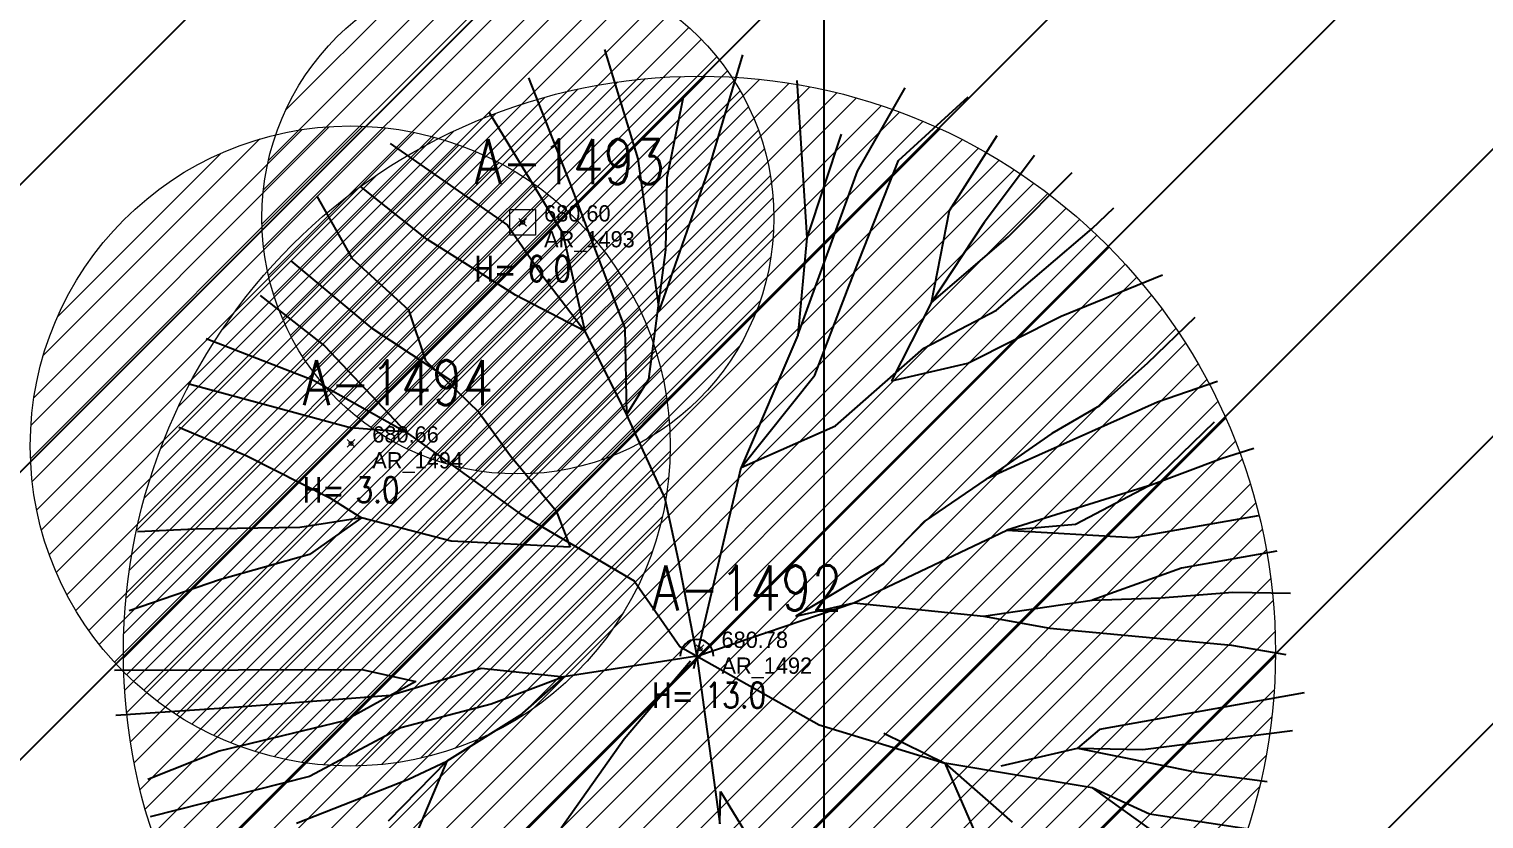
# Model space of a CAD drawing. Extents: x 350769 to 354978, y 6304672 to 6307963.
# Drawn here: x 352393.79 to 352405.15, y 6305935.95 to 6305942.12 of the extents above; entities that cross this region are included whole.
import ezdxf

# ---------------------------------------------------------------- set-up
doc = ezdxf.new("R2010")
doc.units = 0
doc.header["$PDMODE"] = 35
doc.header["$PDSIZE"] = 0.03
for name, pattern in [('4.0 - LO RECABARREN - DESNIVEL NUEVO$0$HIDDEN', [0.375, 0.25, -0.125]), ('CONTINUOS', [0]), ('DASHDOT', [1, 0.5, -0.25, 0, -0.25]), ('DASHED', [19.049999999999997, 12.7, -6.35])]:
    doc.linetypes.add(name, pattern=pattern)
doc.layers.get('0').update_dxf_attribs({"linetype": 'CONTINUOUS'})
for name, color, linetype in [('03_Pav ext_Vereda HC', 42, 'CONTINUOUS'), ('03_S2_Pav ext_Borde vereda', 7, 'CONTINUOUS'), ('1-ARBOL H1', 7, 'CONTINUOUS'), ('1-ARBOL H2', 1, 'CONTINUOUS'), ('1-ARBOL H3', 241, 'CONTINUOUS'), ('1-ARBOL NOMBRE', 3, 'CONTINUOUS'), ('1-ARBOL PTO', 7, 'CONTINUOUS'), ('1-coordenadas', 8, 'CONTINUOUS'), ('C-TINN', 5, 'CONTINUOUS'), ('Paisajismo', 253, 'CONTINUOUS'), ('V-NODE-TEXT DIC 2012', 31, 'CONTINUOUS')]:
    doc.layers.add(name, color=color, linetype=linetype)
doc.layers.add('0_ASD_LINEA OFICIAL', color=253, linetype='DASHDOT', lineweight=20)
doc.layers.add('0_ASD_TOPOGRAFIA_ELEMENTOS', color=9, linetype='CONTINUOS', lineweight=5, true_color=0xbdbdbd)
doc.styles.add('ROMANS', font='romans.shx', dxfattribs={"width": 0.65})

# ---------------------------------------------------------------- blocks, each defined once
blk = doc.blocks.new('COORDENADAS')
at = {"layer": '1-coordenadas'}
blk.add_line((220, -900.625), (220, -0.625), dxfattribs=at)
blk = doc.blocks.new('A$C27410629')
at = {"true_color": 0x136734, "transparency": 33554559}
h = blk.add_hatch(dxfattribs=at)
h.set_pattern_fill('ANSI31', color=116, scale=0.5)
h.set_pattern_definition([(45, (-8759.562515186517, -519.1035735587502), (-1.122532015133644, 1.122532015133644), [])])
h.paths.add_polyline_path([(137.5068959888558, 1252.464406617455, 0.1176268807227723), (109.8147584422568, 1254.193915082658, 0.0669245107500281), (94.44469839795602, 1249.334472017372, 0.3153492887079504), (64.30173641118381, 1196.270282113329, 0.0226826871159959), (65.7292635223912, 1185.310127003227), (112.3603922077091, 1218.953454515778), (153.4782689701005, 1161.962272479494), (172.1053089193083, 1139.480769404351), (187.9579650288579, 1141.807885415954), (193.565073162812, 1120.465553675225), (224.197974734232, 1050.129297271156), (250.6203797236194, 989.4787086543838), (268.1526288855184, 972.7353945672494, 7.2547007156e-06), (291.4898137452492, 983.2987389690225), (238.1945199318034, 1105.633967029937), (205.2934048173047, 1181.112163638985), (177.0531538182076, 1197.651557407602)])
at = {"layer": '0_ASD_LINEA OFICIAL', "ltscale": 8, "const_width": 0.5}
blk.add_lwpolyline([(250.6203797236194, 989.4787086543838), (268.1526288854875, 972.7353945673531, 7.2547007157e-06), (291.4898137452146, 983.2987389692971), (291.4898137452146, 983.2987389692971), (238.1945199318034, 1105.633967029937), (205.2934048173047, 1181.112163638985), (177.0531538182076, 1197.651557407602), (137.6146324061954, 1252.315079214)], format="xyb", dxfattribs=at)
blk = doc.blocks.new('1.0 - LO RECABARREN LOTEO PARQUE - VEGETACION EXISTENTE ETAPA MUNICIPAL__2024')
at = {"layer": 'Paisajismo'}
for p, q in [((352398.2833683772, 6305941.95557682), (352398.5431650345, 6305941.102289106)), ((352399.0931832526, 6305941.007065844), (352399.3649897142, 6305941.913945206)), ((352397.6892766533, 6305941.736670009), (352398.0119257397, 6305940.913839368)), ((352399.7857096083, 6305941.715115597), (352399.8638411914, 6305940.484586476)), ((352400.2604695446, 6305941.006235999), (352400.6335533274, 6305941.65668832)), ((352398.7736353316, 6305940.955784637), (352398.8980177748, 6305941.573029052)), ((352400.5798379113, 6305941.090660666), (352401.1246762325, 6305941.587314731)), ((352397.3826840695, 6305941.46355291), (352397.9591216485, 6305940.519448703)), ((352396.6086365315, 6305941.221967678), (352397.5266208202, 6305940.585040063)), ((352400.1328063373, 6305941.296244542), (352399.8638411914, 6305940.484586476)), ((352401.3480961211, 6305941.282634247), (352400.9762138294, 6305940.695788439)), ((352398.5431650345, 6305941.102289106), (352398.7116928935, 6305939.911371781)), ((352400.1949984992, 6305940.112209258), (352400.5798379113, 6305941.090660666)), ((352401.6423193498, 6305941.12861261), (352401.2504217691, 6305940.605772732)), ((352398.7116928935, 6305939.911371781), (352399.0931832526, 6305941.007065844)), ((352399.7931449687, 6305939.725509611), (352400.2604695446, 6305941.006235999)), ((352401.4393650753, 6305940.496157689), (352401.9369434188, 6305940.995792222)), ((352396.8971147306, 6305940.475871572), (352396.3743179688, 6305940.888724114)), ((352398.0119257397, 6305940.913839368), (352398.4414157696, 6305939.779193861)), ((352398.7630040969, 6305940.392717197), (352398.7736353316, 6305940.955784637)), ((352396.0372225144, 6305940.81030714), (352396.3099062615, 6305940.326379851)), ((352400.9762138294, 6305940.695788439), (352400.8353058742, 6305939.977324011)), ((352402.0915627326, 6305940.555176784), (352402.2637875461, 6305940.720906176)), ((352397.5266208202, 6305940.585040063), (352397.8008992814, 6305940.185574419)), ((352397.9591216485, 6305940.519448703), (352398.1309935056, 6305939.75689257)), ((352401.2504217691, 6305940.605772732), (352400.8353058742, 6305939.977324011)), ((352401.3468640166, 6305939.921479814), (352402.0915627326, 6305940.555176784)), ((352397.5892403796, 6305940.038612734), (352396.8971147306, 6305940.475871572)), ((352398.6311797583, 6305939.381323929), (352398.7630040969, 6305940.392717197)), ((352399.8638411914, 6305940.484586476), (352399.7931449687, 6305939.725509611)), ((352400.8353058742, 6305939.977324011), (352401.4393650753, 6305940.496157689)), ((352395.8327059347, 6305940.305082569), (352396.4595822171, 6305939.784217292)), ((352396.3099062615, 6305940.326379851), (352396.75321691, 6305939.923722723)), ((352397.8008992814, 6305940.185574419), (352398.1309935056, 6305939.75689257)), ((352401.8520781588, 6305939.873288001), (352402.6434794094, 6305940.197698461)), ((352399.9281595646, 6305939.4131628), (352400.1949984992, 6305940.112209258)), ((352395.5941251018, 6305940.033863154), (352396.0961059609, 6305939.642613238)), ((352398.1309935056, 6305939.75689257), (352397.5892403796, 6305940.038612734)), ((352400.8353058742, 6305939.977324011), (352400.5266713705, 6305939.368074032)), ((352396.75321691, 6305939.923722723), (352396.8866368362, 6305939.526916618)), ((352400.7775729684, 6305939.622430947), (352401.3468640166, 6305939.921479814)), ((352401.1235243895, 6305939.505271718), (352401.8520781588, 6305939.873288001)), ((352402.8957958129, 6305939.864072197), (352402.5226507191, 6305939.504992859)), ((352396.4595822171, 6305939.784217292), (352397.0884595223, 6305939.36936185)), ((352398.1309935056, 6305939.75689257), (352398.4568319315, 6305939.102980518)), ((352398.4414157696, 6305939.779193861), (352398.4568319315, 6305939.102980518)), ((352399.7931449687, 6305939.725509611), (352399.3508950793, 6305938.691812765)), ((352395.170795866, 6305939.700129739), (352396.0101128636, 6305939.374485048)), ((352396.0961059609, 6305939.642613238), (352396.7351438242, 6305938.966508778)), ((352400.0897498565, 6305939.015822463), (352400.7775729684, 6305939.622430947)), ((352396.8866368362, 6305939.526916618), (352397.3017737879, 6305939.124789085)), ((352400.5266713705, 6305939.368074032), (352401.1235243895, 6305939.505271718)), ((352402.5226507191, 6305939.504992859), (352402.1500339689, 6305939.174068248)), ((352396.0101128636, 6305939.374485048), (352396.7351438242, 6305938.966508778)), ((352398.4568319315, 6305939.102980518), (352398.6311797583, 6305939.381323929)), ((352399.3508950793, 6305938.691812765), (352399.9281595646, 6305939.4131628)), ((352396.2962581843, 6305939.002547293), (352395.0292958207, 6305939.344611962)), ((352403.0734061159, 6305939.362408134), (352402.603449002, 6305939.201604935)), ((352402.603449002, 6305939.201604935), (352401.5546520388, 6305938.733587523)), ((352402.1500339689, 6305939.174068248), (352401.7795434302, 6305938.955755244)), ((352397.3017737879, 6305939.124789085), (352397.548944967, 6305938.782162303)), ((352398.4568319315, 6305939.102980518), (352398.7544999916, 6305938.449602697)), ((352403.0461852005, 6305939.044778844), (352402.5327480433, 6305938.547247031)), ((352394.9592421573, 6305939.006581792), (352395.4856417396, 6305938.784547252)), ((352396.7351438242, 6305938.966508778), (352396.2962581843, 6305939.002547293)), ((352396.7351438242, 6305938.966508778), (352397.6249577029, 6305938.330113047)), ((352399.3508950793, 6305938.691812765), (352400.0897498565, 6305939.015822463)), ((352401.7795434302, 6305938.955755244), (352401.2655365591, 6305938.599335507)), ((352403.1004443774, 6305938.761834255), (352403.3555857511, 6305938.841508703)), ((352395.4856417396, 6305938.784547252), (352396.1373365186, 6305938.454099404)), ((352397.548944967, 6305938.782162303), (352397.9072095568, 6305938.352946222)), ((352398.9830632563, 6305937.121607368), (352399.3508950793, 6305938.691812765)), ((352401.5546520388, 6305938.733587523), (352401.2655365591, 6305938.599335507)), ((352402.5327480433, 6305938.547247031), (352403.1004443774, 6305938.761834255)), ((352401.2655365591, 6305938.599335507), (352400.7802316841, 6305938.270538553)), ((352402.5327480433, 6305938.547247031), (352401.4271268954, 6305938.20199752)), ((352401.9634602376, 6305938.248198101), (352402.5327480433, 6305938.547247031)), ((352396.1373365186, 6305938.454099404), (352396.384321959, 6305938.297210347)), ((352397.9072095568, 6305938.352946222), (352398.0145820865, 6305938.06928602)), ((352398.7544999916, 6305938.449602697), (352398.8581515958, 6305937.968869244)), ((352396.384321959, 6305938.297210347), (352395.9038011374, 6305938.221793623)), ((352396.384321959, 6305938.297210347), (352395.9804174985, 6305938.011661322)), ((352397.0854349769, 6305938.114991528), (352396.384321959, 6305938.297210347)), ((352397.6249577029, 6305938.330113047), (352398.516894595, 6305937.806331336)), ((352400.7802316841, 6305938.270538553), (352400.4639589963, 6305937.938550113)), ((352401.4271268954, 6305938.20199752), (352401.9634602376, 6305938.248198101)), ((352402.4137041412, 6305938.144709744), (352403.3932486106, 6305938.317101064)), ((352395.0862790248, 6305938.209064497), (352394.6349949835, 6305938.189422807)), ((352395.9038011374, 6305938.221793623), (352395.0862790248, 6305938.209064497)), ((352400.8014950272, 6305937.904012418), (352401.4271268954, 6305938.20199752)), ((352401.4271268954, 6305938.20199752), (352402.4137041412, 6305938.144709744)), ((352395.9804174985, 6305938.011661322), (352395.2762824598, 6305937.812860806)), ((352398.0145820865, 6305938.06928602), (352397.0854349769, 6305938.114991528)), ((352403.5365575103, 6305938.038670824), (352402.7911909732, 6305937.904277212)), ((352398.8581515958, 6305937.968869244), (352399.0057132016, 6305937.218295757)), ((352400.4639589963, 6305937.938550113), (352399.77985681, 6305937.529014882)), ((352400.2327355652, 6305937.633118215), (352400.8014950272, 6305937.904012418)), ((352402.7911909732, 6305937.904277212), (352402.0931559959, 6305937.654318806)), ((352395.2762824598, 6305937.812860806), (352394.5713467853, 6305937.571655813)), ((352398.516894595, 6305937.806331336), (352398.8735645152, 6305937.292655962)), ((352402.0931559959, 6305937.654318806), (352402.628957752, 6305937.672364724)), ((352402.628957752, 6305937.672364724), (352403.1934647467, 6305937.71803336)), ((352403.1934647467, 6305937.71803336), (352403.6442172462, 6305937.709522736)), ((352399.0057132016, 6305937.218295757), (352400.2327355652, 6305937.633118215)), ((352399.77985681, 6305937.529014882), (352400.2327355652, 6305937.633118215)), ((352400.2327355652, 6305937.633118215), (352401.2453372175, 6305937.529507605)), ((352401.2453372175, 6305937.529507605), (352402.0931559959, 6305937.654318806)), ((352401.2453372175, 6305937.529507605), (352401.7636102268, 6305937.435859218)), ((352401.7636102268, 6305937.435859218), (352403.183088695, 6305937.30301014)), ((352399.0057132016, 6305937.218295757), (352397.9672722204, 6305937.056297041)), ((352398.8735645152, 6305937.292655962), (352399.9611125773, 6305936.680691527)), ((352399.0057132016, 6305937.218295757), (352399.1855823668, 6305935.90675788)), ((352403.183088695, 6305937.30301014), (352403.606209926, 6305937.231392412)), ((352394.4564593438, 6305937.107214533), (352396.3879265119, 6305937.113165848)), ((352396.3879265119, 6305937.113165848), (352396.8106474362, 6305937.02034647)), ((352396.6118253382, 6305936.912907978), (352397.3203802515, 6305937.124838011)), ((352397.3203802515, 6305937.124838011), (352397.9672722204, 6305937.056297041)), ((352398.9559559743, 6305937.17844623), (352398.4371618072, 6305936.568646324)), ((352396.8106474362, 6305937.02034647), (352396.2530237962, 6305936.712731281)), ((352397.9672722204, 6305937.056297041), (352397.3995790844, 6305936.841707405)), ((352397.9672722204, 6305937.056297041), (352397.6233606644, 6305936.7529928)), ((352397.9672722204, 6305937.056297041), (352397.9672722204, 6305937.056297041)), ((352395.4264705288, 6305936.822634471), (352396.6118253382, 6305936.912907978)), ((352403.7491179779, 6305936.931760532), (352402.151905128, 6305936.643774142)), ((352394.4670235553, 6305936.756260315), (352395.4264705288, 6305936.822634471)), ((352397.3995790844, 6305936.841707405), (352396.6915557572, 6305936.657932035)), ((352396.2530237962, 6305936.712731281), (352395.2722789325, 6305936.476734213)), ((352396.6915557572, 6305936.657932035), (352395.9798115046, 6305936.277083413)), ((352397.6233606644, 6305936.7529928), (352397.0530097308, 6305936.397636891)), ((352399.9611125773, 6305936.680691527), (352400.941822894, 6305936.380539549)), ((352402.151905128, 6305936.643774142), (352401.9793737417, 6305936.498564873)), ((352398.4371618072, 6305936.568646324), (352397.9449466229, 6305935.873855179)), ((352400.4671492537, 6305936.614810035), (352400.941822894, 6305936.380539549)), ((352402.488560242, 6305936.48895096), (352403.6586492671, 6305936.63653502)), ((352395.2722789325, 6305936.476734213), (352394.7162560085, 6305936.253927209)), ((352401.3825201817, 6305936.361367199), (352401.9793737417, 6305936.498564873)), ((352401.9793737417, 6305936.498564873), (352402.909680443, 6305936.311323004)), ((352401.9793737417, 6305936.498564873), (352402.488560242, 6305936.48895096)), ((352397.0530097308, 6305936.397636891), (352396.5932207107, 6305935.927541718)), ((352397.0530097308, 6305936.397636891), (352396.742594944, 6305935.664219577)), ((352396.75380372, 6305936.257875626), (352397.0530097308, 6305936.397636891)), ((352402.0936884114, 6305936.189810105), (352400.941822894, 6305936.380539549)), ((352400.941822894, 6305936.380539549), (352401.2660666945, 6305935.642170551)), ((352400.941822894, 6305936.380539549), (352401.4685881294, 6305935.919979668)), ((352402.909680443, 6305936.311323004), (352403.4600984417, 6305936.237302189)), ((352395.9798115046, 6305936.277083413), (352394.7338601655, 6305935.962648166)), ((352395.8771378213, 6305935.913865048), (352396.75380372, 6305936.257875626)), ((352402.0936884114, 6305936.189810105), (352403.0221656141, 6305935.524445864)), ((352402.5407199853, 6305935.984226229), (352402.0936884114, 6305936.189810105)), ((352399.1855823668, 6305935.90675788), (352399.1903664202, 6305936.160138111)), ((352399.1903664202, 6305936.160138111), (352399.6278331298, 6305935.447793711)), ((352403.3837579528, 6305935.855657138), (352402.5407199853, 6305935.984226229))]:
    blk.add_line(p, q, dxfattribs=at)
blk.add_lwpolyline([(352399.1364051067, 6305937.218295756, 0.9999999999999999), (352398.8750212969, 6305937.218295756)], format="xyb", dxfattribs=at)
blk = doc.blocks.new('TOPOGRAFIA')
at = {"layer": '0_ASD_TOPOGRAFIA_ELEMENTOS', "true_color": 0xf26507}
h = blk.add_hatch(dxfattribs=at)
h.set_pattern_fill('ANSI31', color=30, scale=0.1)
h.set_pattern_definition([(45, (384094.8331200108, 6301200.88848075), (-0.2245064030267289, 0.2245064030267289), [])])
edge = h.paths.add_edge_path()
edge.add_arc((390397.6073373517, 6302940.640657064), 2, 0, 360)
h = blk.add_hatch(dxfattribs=at)
h.set_pattern_fill('ANSI31', color=30, scale=0.1)
h.set_pattern_definition([(45, (384096.2514267605, 6301197.496219533), (-0.2245064030267289, 0.2245064030267289), [])])
edge = h.paths.add_edge_path()
edge.add_arc((390399.0256441014, 6302937.248395848), 4.5, 0, 360)
h = blk.add_hatch(dxfattribs=at)
h.set_pattern_fill('ANSI31', color=30, scale=0.1)
h.set_pattern_definition([(45, (384093.5232896648, 6301199.107150285), (-0.2245064030267289, 0.2245064030267289), [])])
edge = h.paths.add_edge_path()
edge.add_arc((390396.2975070057, 6302938.859326598), 2.5, 0, 360)
at = {"layer": '0_ASD_TOPOGRAFIA_ELEMENTOS', "color": 30, "true_color": 0xf26507}
for centre, radius in [((390397.6073373517, 6302940.640657064), 2), ((390399.0256441014, 6302937.248395848), 4.5), ((390396.2975070057, 6302938.859326598), 2.5)]:
    blk.add_circle(centre, radius, dxfattribs=at)
at = {"layer": '1-ARBOL H1', "color": 9, "lineweight": 0, "true_color": 0xbdbdbd}
for p in [(390397.645, 6302940.606000001), (390396.303, 6302938.879), (390399.031, 6302937.275)]:
    blk.add_point(p, dxfattribs=at)
at = {"layer": '1-ARBOL PTO', "color": 9, "lineweight": 0, "true_color": 0xbdbdbd}
for p in [(390397.645, 6302940.606000001), (390396.303, 6302938.879), (390399.031, 6302937.275)]:
    blk.add_point(p, dxfattribs=at)
at = {"layer": '1-coordenadas', "color": 9, "linetype": '4.0 - LO RECABARREN - DESNIVEL NUEVO$0$HIDDEN', "lineweight": 0, "ltscale": 50, "true_color": 0xbdbdbd}
blk.add_line((390400, 6302300), (390400, 6303200), dxfattribs=at)
at = {"layer": 'C-TINN', "color": 9, "linetype": 'Continuous', "lineweight": 0, "true_color": 0xbdbdbd, "elevation": 680.6}
blk.add_lwpolyline([(390397.5450000001, 6302940.506), (390397.5450000001, 6302940.705999999), (390397.745, 6302940.705999999), (390397.745, 6302940.506), (390397.5450000001, 6302940.506)], dxfattribs=at)
at = {"layer": 'C-TINN', "color": 9, "linetype": 'Continuous', "lineweight": 0, "true_color": 0xbdbdbd}
blk.add_point((390397.645, 6302940.606, 680.6), dxfattribs=at)
at = {"layer": 'V-NODE-TEXT DIC 2012', "color": 9, "lineweight": 0, "true_color": 0xbdbdbd}
for p in [(390397.645, 6302940.606), (390396.303, 6302938.879), (390399.031, 6302937.275)]:
    blk.add_point(p, dxfattribs=at)
at = {"layer": '1-ARBOL H2', "color": 9, "lineweight": 0, "true_color": 0xbdbdbd, "style": 'ROMANS', "width": 0.8}
for p in [(390397.2680668354, 6302940.144000005), (390395.9260668354, 6302938.417000005), (390398.6540668355, 6302936.813000006)]:
    blk.add_text('H=', height=0.2, dxfattribs=at).set_placement(p)
at = {"layer": '1-ARBOL H3', "color": 9, "lineweight": 0, "true_color": 0xbdbdbd, "style": 'ROMANS', "width": 0.8}
for s, p in [('6.0', (390397.6811939024, 6302940.144000006)), ('3.0', (390396.3391939024, 6302938.417000006)), ('13.0', (390399.0671939024, 6302936.813000006))]:
    blk.add_text(s, height=0.2, dxfattribs=at).set_placement(p)
at = {"layer": '1-ARBOL NOMBRE', "color": 9, "lineweight": 0, "true_color": 0xbdbdbd, "style": 'ROMANS', "width": 0.8}
for s, p in [('A-1493', (390397.2680668354, 6302940.906000002)), ('A-1494', (390395.9260668354, 6302939.179000002)), ('A-1492', (390398.6540668355, 6302937.575000003))]:
    blk.add_text(s, height=0.35, dxfattribs=at).set_placement(p)
at = {"layer": 'V-NODE-TEXT DIC 2012', "color": 9, "lineweight": 0, "true_color": 0xbdbdbd}
for s, p in [('680.60', (390397.8117893219, 6302940.613210677)), ('AR_1493', (390397.8117893219, 6302940.411210678)), ('680.66', (390396.4697893219, 6302938.886210677)), ('AR_1494', (390396.4697893219, 6302938.684210678)), ('680.78', (390399.1977893219, 6302937.282210678)), ('AR_1492', (390399.1977893219, 6302937.080210678))]:
    blk.add_text(s, height=0.127, dxfattribs=at).set_placement(p)

msp = doc.modelspace()

# ---------------------------------------------------------------- hatches: boundary and pattern name
at = {"layer": '03_Pav ext_Vereda HC'}
h = msp.add_hatch(dxfattribs=at)
h.set_pattern_fill('DOTS', color=256, scale=0.2, style=0)
h.set_pattern_definition([(0, (0, 0), (0.15875, 0.3175), [0, -0.3175])])
h.paths.add_polyline_path([(352533.7781987465, 6305988.647630177, 0.0012344985873451), (352535.6751261651, 6305989.286498093), (352535.0273047539, 6305991.17866681, -0.0012368732376554), (352533.135689451, 6305990.541615871, -0.0205300987090724), (352503.8853697219, 6305981.940228953), (352503.2840382412, 6305984.518491437), (352499.4039184833, 6305983.544208242), (352499.9993888386, 6305980.991075858, -0.0088871029066398), (352487.1047705442, 6305978.156272031, -0.0145554952433639), (352464.6282001356, 6305974.170378275, -0.0089901834447136), (352459.9926205119, 6305973.570179023), (352460.1984365284, 6305971.58073849, 0.0090193317601268), (352464.9206284034, 6305972.191872346, 0.0145516934643665), (352487.5052945014, 6305976.196778146, 0.0321135926008381)])
h.paths.add_polyline_path([(352453.0159213873, 6305972.983824089, -0.0068005053920136), (352449.4833227422, 6305972.830716716, -0.0090666416786755), (352444.7696182578, 6305972.776126778), (352444.5771080579, 6305970.777466943, 0.0163831034820658), (352453.2219476648, 6305970.992351152)])
h.paths.add_polyline_path([(352389.6460369565, 6305991.879874823, -0.0175332208634532), (352376.9513572305, 6305998.31509122), (352352.1532079588, 6306011.99899601, 0.0444036337484985), (352342.053580769, 6306016.089608755, 0.1133237876608219), (352314.4714570943, 6306018.047333277), (352314.9360717349, 6306016.097052595, -0.1572406347358349), (352351.2139975071, 6306010.232972499), (352375.9850852466, 6305996.564000573, 0.0175063699942604), (352388.7848668274, 6305990.074641938, -0.0115901603268221), (352405.9871731158, 6305981.141781882, 0.0867620637740209), (352437.5751283567, 6305971.093253941), (352437.7670282808, 6305973.085577833, -0.0864982168626583), (352406.9311932966, 6305982.905094895, 0.0115902421848068)])
h.paths.add_polyline_path([(352298.9308368329, 6306011.291528256, -0.0407699137093401), (352308.0869286793, 6306014.635858133), (352307.6251471448, 6306016.57596012, 0.043034433953701), (352297.5531387314, 6306012.854879401, 0.2722251189562815), (352266.1428912832, 6305966.550484804), (352264.4334961653, 6305966.567898809, 0.0153159578732751), (352263.8567137016, 6305962.573567073), (352266.0299973136, 6305962.551427328, 0.0215469833585937), (352266.2729303729, 6305957.80291892, 0.0632834604165821), (352273.0108519612, 6305926.495241333, 0.0077036086267224), (352278.1261176606, 6305912.650623268), (352279.9891282905, 6305913.378097652, -0.0076770463793275), (352274.9122720579, 6305927.117035691, -0.0633905228513815), (352268.2648698925, 6305957.982510693, -0.3183358391945924)])
at = {"layer": '0_ASD_TOPOGRAFIA_ELEMENTOS'}
h = msp.add_hatch(dxfattribs=at)
h.set_pattern_fill('ANSI31', color=256, scale=0.1)
h.set_pattern_definition([(45, (346094.8331200109, 6304200.88848075), (-0.2245064030267289, 0.2245064030267289), [])])
edge = h.paths.add_edge_path()
edge.add_arc((352397.6073373517, 6305940.640657064), 2, 0, 360)
h = msp.add_hatch(dxfattribs=at)
h.set_pattern_fill('ANSI31', color=256, scale=0.1)
h.set_pattern_definition([(45, (346096.2514267606, 6304197.496219533), (-0.2245064030267289, 0.2245064030267289), [])])
edge = h.paths.add_edge_path()
edge.add_arc((352399.0256441015, 6305937.248395848), 4.5, 0, 360)
h = msp.add_hatch(dxfattribs=at)
h.set_pattern_fill('ANSI31', color=256, scale=0.1)
h.set_pattern_definition([(45, (346093.5232896648, 6304199.107150285), (-0.2245064030267289, 0.2245064030267289), [])])
edge = h.paths.add_edge_path()
edge.add_arc((352396.2975070058, 6305938.859326598), 2.5, 0, 360)

# ---------------------------------------------------------------- linework, layer by layer
for centre, radius in [((352397.6073373517, 6305940.640657064), 2), ((352399.0256441015, 6305937.248395848), 4.5), ((352396.2975070058, 6305938.859326598), 2.5)]:
    msp.add_circle(centre, radius, dxfattribs=at)

# ---------------------------------------------------------------- block references
at = {"color": 252, "linetype": 'DASHED'}
msp.add_blockref('COORDENADAS', (352180, 6306200.625), dxfattribs=at)
at = {"layer": '03_S2_Pav ext_Borde vereda', "linetype": 'Continuous'}
msp.add_blockref('A$C27410629', (352203.9623478023, 6304761.713605438), dxfattribs=at)
at = {"layer": 'Paisajismo'}
msp.add_blockref('1.0 - LO RECABARREN LOTEO PARQUE - VEGETACION EXISTENTE ETAPA MUNICIPAL__2024', (0, 0), dxfattribs=at)

# ---------------------------------------------------------------- next in the draw order: block references
at = {"layer": '0_ASD_TOPOGRAFIA_ELEMENTOS', "color": 30, "true_color": 0xf26507}
msp.add_blockref('TOPOGRAFIA', (-38000, 3000), dxfattribs=at)

doc.saveas('drawing.dxf')
